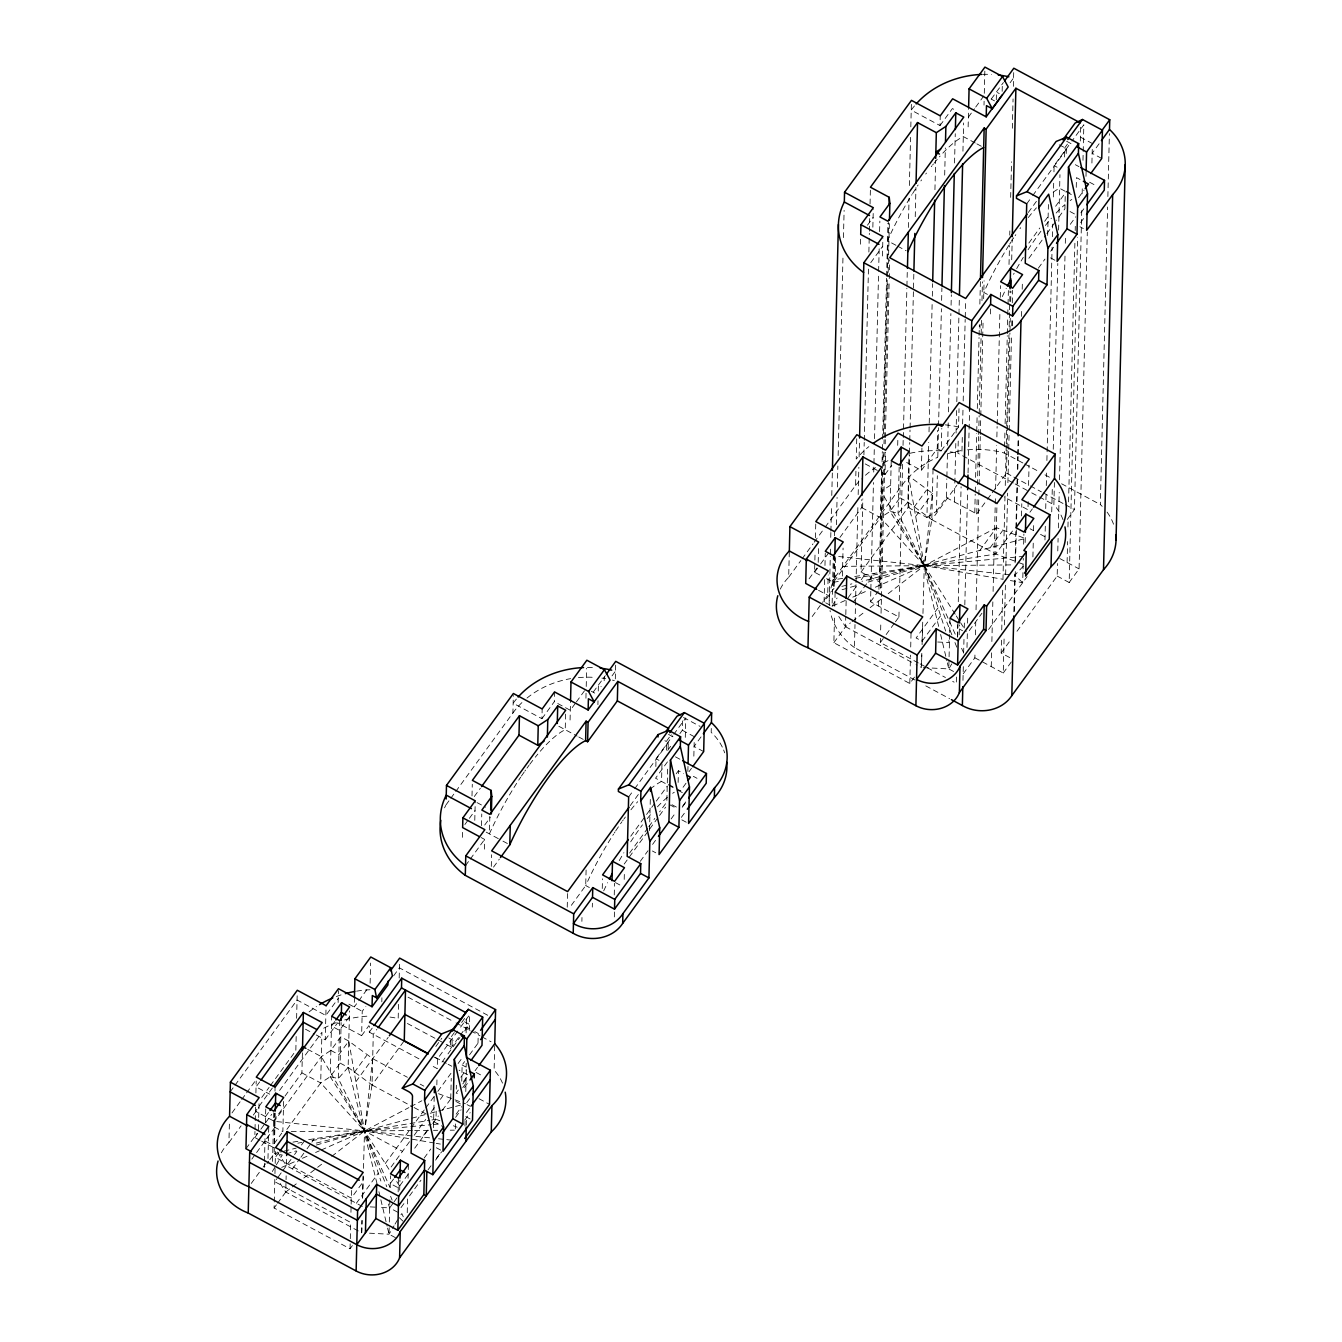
<?xml version="1.0" encoding="UTF-8"?>
<svg xmlns="http://www.w3.org/2000/svg" width="1342" height="1342" viewBox="0 0 1342 1342"><rect width="100%" height="100%" fill="white"/><g stroke="black" fill="none" stroke-linecap="round" stroke-linejoin="round"><path stroke-width="0.75" stroke-dasharray="5 3.75" d="M221.346 1152.812A52.791 45.158 1.4 0 1 228.928 1142.562L229.415 1122.315M259.945 1140.281L254.812 1137.53L254.963 1131.457M255.014 1129.427L255.567 1107.167M255.903 1092.958L256.205 1081.015M258.385 1129.679L258.637 1119.53M258.687 1117.5L259.073 1101.497M264.424 1163.195L264.324 1167.238L268.719 1161.182M264.475 1161.166L265.112 1134.846M265.414 1122.667L265.8 1106.831M267.981 1158.498L268.769 1126.424M272.56 1161.417L273.785 1111.126M269.826 1159.673L274.238 1153.634L274.456 1113.189M274.993 1091.113L275.076 1087.205M274.473 1143.518L275.227 1113.122M352.392 1245.577L350.061 1248.781L274.103 1208.001L274.909 1175.609M274.959 1173.579L275.144 1165.46M275.194 1163.43L275.496 1151.503M283.598 1101.413L282.86 1131.608L274.875 1127.33L274.254 1121.308L321.325 1056.64L330.87 1050.417L340.784 1036.796L348.786 1041.09L372.69 1058.653L407.398 1077.291M277.609 1203.204L285.762 1192.015L286.148 1175.827M362.34 1206.475L286.4 1165.695L286.601 1157.576M296.179 1036.51L295.827 1050.669L270.279 1085.745M296.616 1018.276L297.203 994.154M285.007 1096.078L301.9 1072.862L302.453 1050.601M286.886 1129.377L320.688 1082.944L321.929 1032.283L276.049 1095.29M316.259 1034.984L325.25 1039.815L326.089 1005.712M409.511 1141.707L389.163 1169.654L330.233 1076.72L331.709 1016.313M338.134 1002.508L338.419 990.648M339.711 1020.608L338.285 1078.565L364.521 1130.954L389.952 1187.284M301.9 1072.862L320.688 1082.944L330.233 1076.72L340.147 1063.099L341.136 1022.587M377.018 1183.594L348.132 1067.393L349.524 1010.895M354.456 997.291L354.221 1007.02L367.641 988.601M350.061 1248.781L350.245 1240.679M350.296 1238.666L350.698 1222.478L274.758 1181.698L277.089 1178.494M350.95 1212.329L351.101 1206.24M351.151 1204.21L351.537 1188.375M325.25 1039.815L337.63 1022.805L361.619 1035.672L362.223 1011.314L365.88 1006.299M280.159 1183.476L285.762 1192.015L361.703 1232.778L362.005 1220.65M362.541 1198.356L363.128 1174.334M370.124 983.233L370.627 963.053M418.956 1058.821L369.285 1032.149L369.419 1026.311M363.481 1168.362L364.521 1130.954L372.036 1084.957L373.277 1034.296L376.867 1029.381M381.816 1001.837L381.916 997.777M395.42 1237.643L389.029 1234.204L389.281 1224.089M389.314 1222.059L389.868 1199.782M390.17 1187.603L390.455 1175.743M398.524 1004.353L398.188 1018.528A96.691 82.701 1.4 0 0 388.677 1016.884M399.178 978.016L399.564 962.013M398.155 1191.897L398.49 1178.091M399.681 1190.22L399.933 1180.071M407.23 1212.732L407.582 1198.574L420.969 1180.188M408.069 1178.276L408.404 1164.47M433.449 1127.699L434.254 1094.787M436.2 1111.21L435.999 1119.295L439.84 1120.738M436.838 1084.873L436.989 1078.783M457.756 1031.042L437.475 1058.888L437.24 1068.635L431.721 1065.682M450.744 1098.695L451.248 1078.331M452.036 1045.77L452.137 1041.694A4.697 2.097 36.1 0 0 450.191 1038.507M455.307 1128.941L455.441 1123.153M456.28 1089.117L456.364 1085.225M462.386 837.341L462.587 829.541M461.749 1081.216L462.134 1064.978L464.6 1061.589M466.11 1032.854L466.53 1015.81M471.998 795.957L472.283 784.265M466.144 1067.125L466.228 1063.216M464.953 1126.022L465.154 1117.92M465.791 1091.583L466.328 1069.658L460.826 1077.223M466.295 1125.133L466.496 1117.014M469.297 1030.488L469.683 1014.653L458.947 1029.398M474.783 820.331L475.253 800.838M481.493 825.665L481.778 813.973M478.004 1043.187L478.238 1033.441L474.816 1031.612M484.378 849.15L484.613 839.404L480.956 837.442M489.83 816.322L489.394 833.852A105.85 27.914 -61.8 0 1 520.73 777.119M491.289 866.429L491.575 854.737M494.695 1045.754L494.108 1070.027A56.414 48.262 1.4 0 1 502.512 1083.128M455.743 791.512L512.912 712.988L513.332 695.458M516.385 699.065A88.807 75.957 1.4 0 0 513.147 703.242L541.933 718.691L542.168 708.962M541.933 718.691L554.313 701.681L554.548 691.935M565.603 714.129L565.217 729.712A105.85 27.914 -61.8 0 0 535.273 757.223M570.065 720.017L570.551 700.524M567.23 907.209L567.565 893.571M585.934 698.226L586.068 692.388M586.219 686.467L586.655 668.299M581.891 921.384L581.975 917.492M586.102 869.985L585.716 885.569L569.461 907.913M592.292 907.091L592.392 903.2M597.911 704.667L598.012 700.776M598.247 691.029L598.398 685.175L601.199 686.685M604.168 680.713L604.269 676.989M602.256 888.538L602.491 878.792M615.307 678.901L615.693 663.3M614.25 894.963L614.535 883.271M614.334 916.955L614.468 911.101M624.198 879.413L624.399 871.612M649.545 830.648L650.35 797.651M655.835 766.534L656.037 758.733L672.678 735.869M661.975 763.9L661.556 781.43A105.85 27.914 -61.8 0 0 652.279 787.469M666.521 750.161L666.739 740.834L671.621 734.124M667.628 769.167L666.84 801.929L659.627 811.826M668.131 748.685L668.282 742.529L664.86 740.7M678.129 782.436L678.415 770.744L683.548 773.512M679.891 733.604L682.323 730.249L682.558 720.906M685.292 737.379L685.762 717.903L673.869 734.225M687.859 771.415L688.06 763.615M693.848 756.167L694.183 742.529M711.294 728.454L711.193 732.346A58.478 50.006 1.4 0 1 722.902 748.35M780.289 589.121A52.791 45.158 1.4 0 1 788.677 577.278L789.331 550.975M819.71 574.997L814.577 572.246L814.829 562.113M814.879 560.084L815.03 554.011M815.416 537.79L815.819 521.585M818.201 562.365L818.553 548.157M824.625 579.66L824.072 601.954L833.986 588.35M824.978 565.485L825.263 553.323M824.122 600.159L827.695 595.244L828.199 574.946M829.222 600.243L830.295 556.242M830.346 554.145L830.497 547.855M830.748 537.387L830.866 532.556M830.899 531.096L831.537 505.313M831.772 495.483L832.342 472.418M845.242 600.461L832.074 606.248L833.315 555.588M833.785 586.337L834.003 556.024L1010.66 574.795M834.506 535.726L834.607 531.667M834.036 586.32L834.791 555.957M829.373 605.41A70.27 60.105 1.4 0 1 835.143 577.094L835.663 556.142M836.435 524.705L837.089 497.463M837.358 486.995L837.861 466.026M838.129 455.559L843.044 254.393M843.447 237.618L844.118 210.375M914.472 677.106L909.809 683.497L833.868 642.717L834.573 614.351M834.758 606.248L835.11 592.057M842.39 576.087L843.078 548.073M833.868 642.717L845.527 626.731L845.762 616.615M845.812 614.586L846.165 600.428L856.599 586.102M860.474 244.21L860.608 238.373M825.179 527.154L855.592 485.385L855.928 471.227M856.733 438.784L856.23 459.081A96.691 82.701 1.4 0 1 868.861 446.634M914.808 679.975L854.435 647.565L855.005 624.516M855.055 622.42L855.978 584.709M856.028 582.613L857.924 505.078M858.175 494.594L858.846 467.352M859.098 456.884L859.517 440.109M839.941 537.421L861.665 507.578L861.866 499.476M883.791 452.22L880.453 588.165L879.832 582.16L861.044 572.061L862.839 498.855M863.913 454.938L864.214 442.39M864.265 440.293L868.459 268.803M868.878 252.061L869.331 233.24M869.381 231.143L869.683 218.595M870.052 203.967L870.404 189.323M872.854 227.201L873.29 209.654M895.449 621.799L898.922 617.018L870.555 601.786L870.807 591.319M870.857 589.239L873.457 482.566M873.726 472.099L874.33 447.003M874.531 438.649L878.574 273.416M878.624 271.319L879.245 246.223M879.597 231.579L879.849 221.128M882.449 256.02L882.885 238.473M826.538 578.67L833.365 582.327L880.453 517.677L881.694 467.016M878.54 606.064L878.742 597.727M878.943 589.373L881.862 470.371M882.063 462.017L882.315 451.583M882.365 449.486L882.566 441.149M882.617 439.052L886.559 278.297M886.609 276.217L887.901 223.191M879.832 582.16L883.002 452.472M883.472 433.651L887.247 278.884M887.297 276.788L888.622 222.42M883.992 443.85L884.093 439.673M884.143 437.576L887.968 280.713M888.186 272.359L889.411 222.151M918.314 662.931L880.335 642.55L880.453 638.356M880.654 629.985L880.855 621.631M881.057 613.26L881.409 598.616M881.459 596.536L884.999 452.22M885.2 443.85L885.301 439.673M885.351 437.576L889.192 280.713M889.243 278.616L889.696 259.794M881.409 472.602L885.015 474.531L885.552 452.204M955.185 614.217L889.998 511.436L891.239 460.776M897.697 445.343L897.899 437.224M899.174 467.066L898.05 513.281L924.286 565.67L955.655 635.135M861.665 507.578L880.453 517.677L889.998 511.436L899.912 497.815L900.7 465.389M898.922 617.018L899.123 608.664M899.341 600.31L902.562 464.248M903.032 445.393L903.183 439.102M903.317 437.475L906.873 288.228M906.924 286.131L907.326 269.373M908.349 227.469L909.071 198.13M909.373 185.548L910.564 137.354M910.815 126.869L911.419 102.328M938.695 626.412L907.897 502.109L909.088 453.479M861.044 572.061L908.131 507.41L909.406 455.123M909.457 453.026L909.725 442.575M909.775 440.478L910.027 430.01M910.077 427.93L913.852 273.164M915.244 216.683L915.949 187.41M909.809 683.497L910.513 655.131M910.715 647.029L911.05 632.837M906.622 462.47L921.384 470.388L921.92 448.06M921.518 665.481L921.803 653.336M938.058 607.842L916.116 637.97L922.105 641.191L922.508 624.953M908.131 507.41L926.919 517.492L928.748 442.34M929.016 431.889L932.12 304.55M932.321 296.196L932.64 283.665M934.938 189.725L935.642 160.486M914.456 105.934A88.807 75.957 1.4 0 0 911.218 110.111L940.004 125.561L940.239 115.831M922.961 613.479L924.286 565.67L931.801 519.673L933.042 469.012M921.384 470.388L937.236 448.614L937.689 430.346M926.919 517.492L936.464 511.252L937.337 475.756M937.79 456.968L938.511 427.746M938.561 425.666L941.413 308.744M941.614 300.39L941.916 287.876M944.684 175.131L945.338 147.989M937.236 448.614L941.245 450.761L941.782 428.433M936.464 511.252L946.378 497.647L946.831 478.826M946.882 476.729L947.452 453.713M947.653 445.359L948.274 420.264M948.475 411.893L950.874 313.592M951.075 305.221L951.327 294.77M954.548 163.003L955.269 133.714M953.575 671.486L948.794 668.92L949.029 658.805M949.079 656.775L949.633 634.498M949.683 632.468L950.019 618.259M954.363 501.942L954.783 485.234M954.833 483.137L955.806 443.481M956.058 433.047L956.611 410.082M956.812 401.728L958.909 316.125M958.96 314.045L959.312 299.434M962.935 151.193L963.64 122.944M1013.277 482.952L957.936 453.244L958.289 439.069M941.245 450.761L958.591 426.941L959.027 408.673M968.136 126.869L968.622 107.394M956.443 677.039L956.292 683.313L952.669 681.384M957.416 637.299L957.718 624.751M958.272 601.753L961.09 486.71M961.962 451.164L962.365 434.422M962.617 423.971L962.986 409.327M963.187 400.973L965.183 319.396M965.233 317.299L965.636 300.574M957.668 636.729L958.02 622.554M959.194 634.783L959.446 624.936M962.969 680.377L963.338 665.699M963.64 653.135L963.992 638.457M964.261 627.989L964.462 619.601M964.814 604.94L967.582 491.776M968.052 472.921L969.578 410.048M966.995 647.465L967.33 633.29L981.941 613.227M967.582 623.141L967.783 615.022M984.005 105.095L984.105 101.204M984.29 93.336L984.827 71.143M974.762 512.879L975.215 494.091M975.265 491.994L975.416 485.737M975.617 477.383L976.691 433.55M976.741 431.453L977.093 416.842M977.312 408.488L979.039 337.513M979.09 335.416L979.341 324.982M979.861 304.114L980.415 281.149M979.962 328.253L980.063 324.361M946.378 497.647L976.758 513.952L977.161 497.228M977.462 484.663L978.637 436.569M978.704 434.473L979.157 415.651M979.207 413.554L981.103 336.171M981.153 334.091L981.505 319.446M981.975 300.625L982.428 281.803M963.254 673.751L974.862 657.798L975.03 651.524M975.433 634.833L975.735 622.302M976.037 609.771L978.804 497.043M978.855 494.946L979.056 486.609M979.106 484.512L980.281 436.502M980.331 434.405L980.734 417.714M980.784 415.617L983.132 319.581M983.652 298.712L984.089 280.746M990.379 313.961L990.513 308.123M996.284 99.845L996.469 92.044L999.27 93.554M1002.155 91.323L1002.34 83.858M991.252 666.588L991.621 651.977M991.872 641.543L992.845 601.87M993.097 591.436L995.194 505.833M995.244 503.753L995.395 497.496M995.596 489.142L996.67 445.292M996.871 436.938L997.123 426.504M997.173 424.424L999.874 313.776M1000.276 297.354L1000.562 285.661M1022.688 564.059L995.764 554.011L996.989 503.351M1022.856 462.973L1004.403 453.059L1004.521 448.865M1004.571 446.769L1004.923 432.107M1005.124 423.72L1007.272 335.718M1007.322 333.621L1007.741 316.863M1007.792 314.766L1007.993 306.379M1008.043 304.282L1008.412 289.62M1009.016 264.475L1009.486 245.603M1009.738 235.135L1009.838 230.941M1010.66 197.408L1011.533 161.795M1012.354 128.262L1013.059 98.922M1013.378 86.358L1013.764 70.17M1009.738 657.58L1001.166 652.984L1001.535 638.322M1001.736 629.952L1002.709 590.195M1002.96 579.727L1005.007 496.003M1005.259 485.536L1006.232 445.779M1006.282 443.682L1008.949 334.846M1009.15 326.475L1009.503 311.83M1009.553 309.734L1009.721 303.443M1009.771 301.363L1010.023 290.895M992.224 492.715L1006.483 473.122L1007.054 450.107M1007.104 448.01L1009.922 332.984M1009.972 330.887L1010.274 318.339M1010.677 301.615L1010.929 291.147M1011.7 259.778L1012.22 238.859M974.862 657.798L1003.246 673.03L1004.118 637.484M1004.42 624.936L1005.393 585.196M1005.644 574.728L1007.641 493.168M1007.909 482.701L1008.664 451.331M1008.714 449.235L1009.134 432.51M1009.184 430.413L1011.533 334.208M1011.734 325.838L1011.885 319.564M1012.304 302.839L1012.606 290.291M1012.354 325.77L1012.539 317.97M1013.864 611.801L1014.787 574.091M1015.089 562.835L1017.102 479.782M1017.353 469.314L1017.655 456.733M1017.706 454.636L1018.125 437.878M1014.334 611.315L1015.307 571.575M1015.558 561.124L1016.33 529.755M1016.38 527.658L1017.555 479.547M1017.806 469.096L1018.125 456.548M1018.175 454.452L1018.578 437.727M1021.547 316.41L1021.748 308.056M1022.201 289.218L1022.419 280.864M1021.514 515.932L1021.799 503.753M1010.392 580.566L1022.688 582.68L1023.292 558.406M1023.644 544.198L1023.879 534.049M1025.154 542.52L1025.355 534.418M1028.173 501.673L1027.972 509.775L1004.219 497.026M1028.559 485.452L1029.062 465.188M1032.904 556.913L1033.256 542.722M1033.541 530.576L1033.743 522.457M1047.666 235.454L1048.421 204.521M1044.965 539.987L1045.317 525.343M1045.72 508.601L1046.089 493.973M1046.29 485.603L1046.592 473.055M1046.894 460.507L1052.111 247.163M1052.363 236.712L1052.682 224.164M1053.336 196.972L1053.755 180.247M1053.956 171.877L1054.107 165.603L1070.765 142.738M1051.725 511.906L1052.329 486.844M1053.252 449.268L1057.798 263.468M1058.603 230.052L1059.962 174.661M1062.981 519.622A56.414 48.262 1.4 0 0 1053.873 504.743L1054.409 482.483M1064.592 157.031L1064.827 147.687L1068.484 142.671M1065.213 196.502L1064.911 208.798L1056.506 220.34M1066.253 153.491L1066.353 149.398L1062.931 147.57M1017.001 631.243L1057.177 576.07L1057.479 563.506M1057.781 550.958L1058.1 538.394M1058.352 527.926L1059.224 492.346M1059.526 479.799L1064.994 255.836M1065.313 243.288L1065.514 234.917M1067.091 562.449L1067.595 541.581M1067.947 526.97L1068.165 518.616M1068.567 501.908L1074.942 240.939M1075.194 230.505L1075.294 226.328M1076.25 187.36L1076.485 177.614L1081.635 180.382M1057.177 576.07L1069.171 582.512L1077.592 237.417M1080.31 141.011L1080.679 125.913M1067.309 519.404L1074.439 509.591L1081.803 208.429M1082.155 193.785L1082.357 185.414M1082.977 160.319L1083.85 124.756L1071.956 141.095M1085.997 176.339L1086.131 170.484M1069.171 582.512L1079.069 568.891L1087.305 232.166M1091.918 163.036L1092.254 149.398M1102.185 506.353A58.478 50.006 1.4 0 0 1100.339 504.575L1107.603 207.004M1107.871 196.536L1109.398 133.663M361.703 1232.778L362.055 1220.314M362.675 1197.45L363.246 1176.682M921.803 655.03L921.468 667.494L916.032 664.592M922.088 644.646L922.726 621.782M372.69 1058.653L364.521 1130.954L380.876 1181.027M951.881 634.85L924.286 565.67L932.438 493.37L908.551 475.806L924.286 565.67L945.657 631.092M369.503 1233.181L389.029 1234.204L394.028 1225.816M395.018 1224.139L398.02 1219.09M923.413 667.611L948.794 668.92L951.78 663.887M272.309 1171.532L275.311 1166.584M276.301 1164.923L282.29 1155.009L274.238 1153.634L282.072 1151.654M832.074 606.248L837.072 597.995M230.153 1091.885L233.81 1086.886M235.018 1085.208L297.068 1000.008L325.838 1015.458L338.234 998.448M867.469 225.188L873.088 217.454M940.004 125.561L952.401 108.551L955.94 110.463M445.997 804.881L449.654 799.866M450.862 798.188L454.519 793.172M231.998 1112.904L240.52 1101.212M241.728 1099.534L245.385 1094.535M246.593 1092.858L256.322 1079.488M259.677 1081.887L256.054 1086.869L269.725 1094.2M968.387 117.14L974.477 108.752M975.701 107.075L984.24 95.349M474.313 796.527L480.352 788.24M228.928 1142.562L241.09 1125.854M261.757 1097.454L269.071 1087.423M870.757 262.646L882.684 246.274M991.352 98.922L1003.413 82.516M272.359 1088.01L255.466 1111.226L274.254 1121.308L430.329 1137.899M253.303 1115.085L258.939 1107.351M464.886 824.508L468.257 819.861M469.381 818.318L475.018 810.585M1010.107 82.734L1013.579 77.97A88.807 75.957 1.4 0 0 1011.7 77.467M265.548 1116.578L268.853 1112.048M334.779 1021.514L331.474 1026.06L339.459 1030.354L349.373 1016.733M245.955 1148.718L257.211 1133.252M254.812 1137.53L259.643 1130.887M260.851 1129.243L264.475 1124.261M265.682 1122.6L271.721 1114.313M484.714 825.028L490.216 817.463M575.181 703.56L570.3 710.27L554.313 701.681M576.406 701.883L586.169 688.48M273.55 1120.872L283.464 1107.251M274.875 1127.33L264.961 1140.935L272.963 1145.229M251.843 1159.085L255.416 1154.187M256.607 1152.543L268.534 1136.171M465.54 865.607L469.113 860.692M470.304 859.065L484.613 839.404M593.281 692.053L605.326 675.647M393.642 975.802L399.413 967.867L487.968 1015.408M612.036 675.865L615.508 671.101A88.807 75.957 1.4 0 0 613.63 670.597M274.053 1143.719L281.77 1133.134M251.239 1183.443L261.975 1168.714M263.166 1167.07L265.548 1163.799M361.619 1035.672L368.933 1025.623M278.851 1152.543L275.345 1157.341L351.285 1198.121L362.944 1182.117M369.285 1032.149L372.858 1027.234M493.52 867.133L499.325 859.148M278.247 1176.9L281.736 1172.103M282.91 1170.492L293.361 1156.15M294.519 1154.556L296.834 1151.386M301.464 1145.011L304.936 1140.247M354.271 1072.476L366.685 1055.433M292.405 1168.916L299.719 1158.867M300.927 1157.207L305.808 1150.497M307.033 1148.819L310.69 1143.803M311.914 1142.126L314.347 1138.771M355.898 1081.719L388.19 1037.349M274.103 1208.001L276.435 1204.797M340.147 1063.099L348.132 1067.393L372.036 1084.957L404.261 1040.721M1026.714 203.85L1031.512 197.257M1032.719 195.596L1066.353 149.398M1028.307 212.489L1036.863 200.73M435.798 1046.525L441.803 1038.272M1099.098 143.779L1092.153 153.307L1101.748 158.457M1028.844 243.07L1039.798 228.023M1044.663 221.329L1049.528 214.636M1055.617 206.282L1066.571 191.235L1071.721 193.986M454.317 1032.568L450.66 1037.584L450.392 1048.79L458.93 1037.064M461.648 1022.503L465.305 1017.488M628.643 796.98L633.441 790.388M634.649 788.727L668.282 742.529M788.677 577.278L800.838 560.57M802.063 558.893L813.017 543.862M814.225 542.185L823.954 528.815M460.155 1035.387L466.244 1027.016L473.105 1030.69M667.695 750.363L671.352 745.33M442.004 1062.092L446.785 1055.533M447.976 1053.889L459.903 1037.5M464.668 1030.958L469.448 1024.399L463.929 1021.447M630.237 805.619L638.792 793.86M1028.861 258.301L1045.686 235.202M1046.894 233.542L1055.298 222M667.444 761.887L655.55 778.226L667.008 784.365M1078.565 197.677L1084.084 190.111M809.092 578.788L816.976 567.968M885.015 474.531L891.776 465.255M814.577 572.246L819.408 565.619M820.616 563.959L829.071 552.35M356.351 1203.254L378.293 1173.109M385.271 1163.548L424.642 1109.465M425.85 1107.821L434.238 1096.297M437.827 1091.365L450.962 1073.332M458.108 1063.501L462.889 1056.942M1038.356 268.182L1044.965 259.107M1050.669 251.273L1055.332 244.865M1070.295 224.315L1075.798 216.75M1080.864 212.841L1085.594 206.349M469.515 1054.846L479.362 1041.325M701.027 736.909L694.082 746.437L703.678 751.587M630.757 836.2L645.368 816.137M646.592 814.46L655.114 802.751M656.322 801.09L667.293 786.043M676.217 773.78L678.415 770.744M414.192 1135.282L425.716 1119.446M431.352 1111.713L435.865 1105.506M440.377 1099.316L442.625 1096.213M1080.629 222.587L1084.168 217.723M423.686 1135.215L428.098 1129.176M414.712 1148.198L427.913 1130.048M432.728 1123.439L438.381 1116.024M442.34 1110.237L451.499 1098.008M463.443 1081.618L468.207 1075.059L459.065 1070.161M629.583 853.076L647.616 828.333M648.807 826.672L654.812 818.435M689.033 771.684L691.482 768.329M393.575 1178.997L390.27 1183.543L398.255 1187.838L408.169 1174.216M458.377 1089.989L456.179 1093.009L459.383 1094.736M462.789 1083.933L466.093 1079.404M624.198 864.047L648.555 830.597M649.763 828.937L658.285 817.228M659.509 815.55L665.598 807.196M462.772 1087.641L467.687 1080.88M475.068 1070.748L477.534 1067.376M835.143 577.094L902.059 485.2A88.807 75.957 1.4 0 1 937.655 457.337M464.416 1087.557L468.811 1081.518M685.997 783.242L680.495 790.807L675.361 788.039M812.195 616.532L822.931 601.786M424.189 1158.062L430.799 1148.987M456.129 1114.196L461.631 1106.647M640.285 861.312L647.985 850.727M652.581 844.403L657.245 837.995M671.117 818.956L675.512 812.9M392.971 1203.355L389.666 1207.901L379.903 1207.397M394.078 1201.845L398.473 1195.789M455.575 1117.366L461.094 1109.8M466.697 1102.738L471.428 1096.246M682.793 805.972L686.332 801.107M682.222 807.263L686.634 801.208M466.462 1112.484L470.019 1107.603M681.367 817.345L686.097 810.853M428.048 1169.821L431.654 1164.873M436.469 1158.263L441.266 1151.671M400.973 1207.649L405.368 1201.593M435.58 1160.125L441.669 1151.755M464.684 1120.151L470.186 1112.585M861.228 579.727L864.701 574.963M914.036 507.192L926.45 490.149M853.378 601.971L874.112 573.504M915.663 516.435L932.438 493.37M870.555 601.786L878.255 591.185M899.912 497.815L907.897 502.109L931.801 519.673L956.863 485.267M880.335 642.55L884.982 636.158M886.156 634.565L894.275 623.393M976.758 513.952L986.269 500.885M987.46 499.258L991.033 494.342M979.61 550.774L996.401 527.708L1025.254 538.477L861.95 581.321M922.105 641.191L940.641 615.743M989.977 547.972L1002.39 530.929M854.703 576.523L995.764 554.011L1013.646 529.436M1029.918 512.225L1032.384 508.853M988.601 629.499L1027.1 576.641M1001.166 652.984L1009.687 641.275M1003.246 673.03L1012.053 660.935M348.132 1067.393L338.285 1078.565L330.233 1076.72M907.897 502.109L898.05 513.281L889.998 511.436M1023.208 566.274L1014.787 575.232L1022.688 582.68M838.8 616.481L845.527 626.731L850.442 622.906M852.086 621.631L863.577 612.74M870.136 607.641L881.61 598.75M888.186 593.65L924.286 565.67L996.401 527.708M285.762 1192.015L290.677 1188.19M292.321 1186.915L297.236 1183.107M303.812 1178.024L321.862 1164.034M331.709 1156.401L364.521 1130.954L408.891 1107.603M890.635 485.133L881.09 491.357L924.286 565.67L1002.189 579.14M410.753 1106.63L421.841 1100.775M852.774 597.14L867.821 590.514M875.353 587.209L924.286 565.67L1023.342 556.376M281.719 1167.389L294.888 1161.602M302.42 1158.28L308.073 1155.797M315.588 1152.493L319.362 1150.832M321.241 1150.01L364.521 1130.954L425.028 1114.648M842.055 589.725L856.095 585.632M868.123 582.109L924.286 565.67L1014.166 564.881M286.299 1153.835L296.33 1150.899M316.393 1145.045L364.521 1130.954L429.859 1120.302M430.228 1113.256L461.581 1104.818M841.837 586.37L851.885 583.854M284.085 1151.151L296.146 1148.131M316.259 1143.082L364.521 1130.954L431.302 1124.697M833.365 582.327L839.421 581.22M855.592 578.268L924.286 565.67L880.453 517.677M297.857 1143.166L301.883 1142.428M311.998 1140.583L364.521 1130.954L412.598 1130.534M431.906 1119.966L435.999 1119.295L430.514 1116.359M842.709 578.385L832.711 579.945L836.083 585.062M292.942 1142.109L300.944 1140.868M308.694 1139.66L364.521 1130.954L434.238 1143.015M433.315 1124.495L439.371 1123.942M842.625 566.341L924.286 565.67M414.678 1130.518L431.403 1130.367M433.5 1130.35L437.677 1130.299M450.224 1130.199L454.401 1130.149M291.248 1131.541L364.521 1130.954L402.483 1151.352M937.722 642.013L949.431 642.617L948.173 638.775M370.157 1206.877L377.958 1207.297M438.566 1138.771L444.739 1139.425M446.785 1139.643L452.959 1140.281M436.284 1143.367L440.377 1144.072M438.566 1093.713L465.489 1103.761M453.311 1125.753L457.152 1127.196M1059.241 144.869L1064.827 147.687M1080.411 137.119L1092.405 143.56M991.101 99.04L994.523 100.868M1066.605 141.245L1073.868 145.154M1075.345 164.697L1078.934 166.626M1089.57 182.21L1096.917 186.152M1054.107 165.603L1057.11 167.213M975.198 142.973L963.304 136.582A105.85 27.914 -61.8 0 0 940.792 155.353M976.892 143.879L983.686 147.536M1065.095 191.235L1059.626 188.299A105.85 27.914 -61.8 0 0 1051.524 193.433M1066.907 192.225L1072.375 195.144M1070.044 211.55L1076.905 215.24M1079.941 226.731L1083.296 228.543M1050.501 257.865L1055.483 260.549M895.97 245.284L887.465 240.721A105.85 27.914 -61.8 0 1 911.956 194.624M897.664 246.19L906.152 250.753M987.444 294.401L983.803 292.439A105.85 27.914 -61.8 0 1 1008.949 245.25M1024.701 463.963L1037.618 470.891M1044.999 474.85L1050.534 477.819M1061.606 483.774L1100.339 504.575M1006.483 473.122L1012.002 476.075M1013.831 477.064L1028.526 484.948M1030.371 485.938L1041.375 491.843M1043.22 492.833L1063.418 503.686M1065.263 504.676L1074.439 509.591M1015.122 483.942L1029.884 491.877M1031.73 492.866L1053.873 504.743M1030.052 528.748L1033.541 530.627M1040.536 534.368L1047.532 538.125M1059.794 558.54L1079.069 568.891M865.221 463.913L879.614 471.629M931.801 519.673L995.764 554.011M959.345 628.995L962.533 630.723M818.536 590.312L827.695 595.244M825.682 602.81L830.48 605.393M920.126 663.904L925.544 666.806M927.356 667.779L945.439 677.492M845.527 626.731L914.237 663.619M925.779 685.879L949.566 698.645M683.514 717.5L700.121 726.408M682.323 730.249L694.317 736.691M591.302 691.247L594.724 693.093M668.517 734.376L675.798 738.285M675.462 756.854L680.864 759.757M693.328 776.33L697.018 778.293M656.037 758.733L659.023 760.344M668.501 784.365L673.65 787.117M558.826 726.274L577.11 736.104M578.805 737.01L585.615 740.667M668.836 785.355L674.305 788.274M677.945 790.237L683.078 793.005M671.973 804.697L678.817 808.37M669.742 804.764L676.586 808.454M681.87 819.878L686.903 822.579M652.413 850.996L655.752 852.791M477.031 802.6L485.569 807.179M615.458 882.6L620.591 885.368M486.19 832.141L501.287 840.243M502.982 841.149L509.775 844.806M589.373 887.532L585.716 885.569A105.85 27.914 -61.8 0 1 613.613 834.07M408.052 997.173L454.166 1021.933M456.012 1022.923L468.928 1029.851M470.774 1030.857L480 1035.806M481.845 1036.796L491.055 1041.744M448.748 1037.97L456.062 1041.878M407.398 1023.476L444.303 1043.288M446.148 1044.277L451.684 1047.246M348.886 1004.168L362.223 1011.314M462.134 1064.978L465.64 1066.856M476.125 1072.476L483.12 1076.234M435.311 1057.395L446.282 1063.283M448.111 1064.273L451.768 1066.236M433.802 1056.926L437.475 1058.888M479.027 1098.712L489.528 1104.349M467.1 1104.617L470.287 1106.328M455.894 1101.447L462.738 1105.12M420.197 1084.168L423.854 1086.131M305.456 1029.197L314.464 1034.028M465.775 1116.628L472.501 1120.235M330.87 1050.417L338.872 1054.695L348.786 1041.09L364.521 1130.954L386.748 1186.68M307.67 1049.31L321.325 1056.64L364.521 1130.954L320.688 1082.944M372.036 1084.957L412.246 1106.546M414.074 1107.536L428.685 1115.37M433.6 1121.61L443.598 1126.978M436.335 1147.762L441.333 1150.429M397.668 1212.195L389.666 1207.901L388.408 1204.059M261.656 1141.186L273.6 1147.611M402.969 1221.153L399.01 1217.412L401.828 1213.571L403.523 1217.328M277.442 1152.057L286.4 1165.695M956.292 615.961L959.614 621.161M960.704 622.889L966.24 631.562M396.746 1181.564L401.073 1188.375M961.577 648.287L963.288 652.061M954.95 642.533L958.003 650.216M390.589 1196.276L392.116 1200.134M940.625 634.498L946.865 660.818M947.351 662.847L948.794 668.92M378.93 1191.696L380.373 1197.769M380.86 1199.782L387.1 1226.102M387.586 1228.131L389.029 1234.204M834.003 556.024L834.64 562.046M323.724 1028.207A96.691 82.701 1.4 0 1 337.463 1022.201M344.709 1019.92A96.691 82.701 1.4 0 1 369.369 1016.062M309.096 1011.918A96.691 82.701 1.4 0 1 316.444 1006.584M336.322 996.536A96.691 82.701 1.4 0 1 341.707 994.69M356.586 991.151A96.691 82.701 1.4 0 1 370.006 989.759M855.592 485.385A96.691 82.701 1.4 0 1 861.53 478.893M865.456 475.253A96.691 82.701 1.4 0 1 875.554 467.603M883.489 462.923A96.691 82.701 1.4 0 1 888.505 460.44M910.044 453.26A96.691 82.701 1.4 0 1 946.529 451.365M950.354 451.868A96.691 82.701 1.4 0 1 957.936 453.244M945.238 424.86A96.691 82.701 1.4 0 1 958.591 426.941M982.596 74.364A88.807 75.957 1.4 0 1 991.419 74.431M947.553 453.73A88.807 75.957 1.4 0 1 962.7 450.392M967.565 449.838A88.807 75.957 1.4 0 1 1004.403 453.059M854.435 647.565A70.27 60.105 1.4 0 1 830.43 612.472M830.295 611.835A70.27 60.105 1.4 0 1 830.044 610.56M912.627 193.533A105.85 27.914 -61.8 0 1 915.361 189.222M917.425 186.052A105.85 27.914 -61.8 0 1 918.113 185.011M920.88 180.918A105.85 27.914 -61.8 0 1 921.568 179.912M925.745 174.041A105.85 27.914 -61.8 0 1 926.433 173.084M931.281 166.693A105.85 27.914 -61.8 0 1 931.969 165.821M932.656 164.949A105.85 27.914 -61.8 0 1 933.344 164.093M934.032 163.238A105.85 27.914 -61.8 0 1 938.779 157.601M939.45 156.846A105.85 27.914 -61.8 0 1 940.121 156.091M1107.083 512.107A58.478 50.006 1.4 0 1 1113.826 525.058M1009.637 244.16A105.85 27.914 -61.8 0 1 1010.996 242.013M1011.683 240.939A105.85 27.914 -61.8 0 1 1012.371 239.882M1013.059 238.826A105.85 27.914 -61.8 0 1 1013.747 237.786M1015.122 235.706A105.85 27.914 -61.8 0 1 1015.827 234.682M1019.987 228.66A105.85 27.914 -61.8 0 1 1020.675 227.687M1028.307 217.538A105.85 27.914 -61.8 0 1 1036.443 207.809M1002.323 296.582A105.85 27.914 -61.8 0 1 1006.248 288.362M1013.512 274.355A105.85 27.914 -61.8 0 1 1014.149 273.198M1016.699 268.585A105.85 27.914 -61.8 0 1 1023.309 257.345M1028.073 249.746A105.85 27.914 -61.8 0 1 1041.929 229.901M1045.384 225.473A105.85 27.914 -61.8 0 1 1051.507 218.125M1056.137 213.026A105.85 27.914 -61.8 0 1 1064.944 204.621M1070.195 200.562A105.85 27.914 -61.8 0 1 1071.839 199.438M587.461 667.427A88.807 75.957 1.4 0 1 592.376 667.511M512.912 712.988A88.807 75.957 1.4 0 1 523.565 701.044M527.003 698.058A88.807 75.957 1.4 0 1 570.669 678.633M578.419 677.609A88.807 75.957 1.4 0 1 595.076 677.425M601.887 678.113A88.807 75.957 1.4 0 1 605.762 678.716M612.438 680.109A88.807 75.957 1.4 0 1 614.334 680.595M521.417 776.079A105.85 27.914 -61.8 0 1 524.185 772.053M524.89 771.046A105.85 27.914 -61.8 0 1 525.578 770.073M526.97 768.127A105.85 27.914 -61.8 0 1 529.05 765.275M529.755 764.353A105.85 27.914 -61.8 0 1 534.586 758.079M723.623 750.01A58.478 50.006 1.4 0 1 724.68 752.845M444.571 807.85A70.27 60.105 1.4 0 1 445.712 805.468M614.3 833.013A105.85 27.914 -61.8 0 1 614.988 831.956M615.676 830.916A105.85 27.914 -61.8 0 1 618.444 826.789M620.524 823.77A105.85 27.914 -61.8 0 1 621.916 821.79M622.604 820.818A105.85 27.914 -61.8 0 1 623.292 819.845M623.996 818.888A105.85 27.914 -61.8 0 1 625.389 817.01M630.908 809.796A105.85 27.914 -61.8 0 1 637.702 801.694M603.699 890.87A105.85 27.914 -61.8 0 1 607.591 882.667M619.283 860.574A105.85 27.914 -61.8 0 1 623.896 852.69M630.69 841.82A105.85 27.914 -61.8 0 1 642.466 824.86M647.297 818.603A105.85 27.914 -61.8 0 1 652.749 812.027M657.412 806.861A105.85 27.914 -61.8 0 1 667.477 797.249M672.661 793.307A105.85 27.914 -61.8 0 1 674.305 792.233"/><path stroke-width="1.5" d="M390.405 970.82L399.664 958.121L495.584 1009.62L494.745 1043.724A56.414 48.262 1.4 0 1 491.927 1105.64L400.235 1231.553A29.356 25.112 1.4 0 1 356.771 1244.671L248.857 1186.731A52.791 45.158 1.4 0 1 229.566 1116.242L230.405 1082.155L297.303 990.262L326.089 1005.712L338.469 988.702L372.053 1006.735L387.905 984.944L388.006 981.203M230.405 1082.155L259.174 1097.605L246.777 1114.615L245.955 1148.718L251.44 1151.671M505.229 1092.187A56.414 48.262 1.4 0 1 491.273 1131.943L399.597 1257.857A29.356 25.112 1.4 0 1 356.133 1270.975L248.22 1213.034L249.696 1152.627L268.769 1126.424L246.777 1114.615M275.278 1111.092L275.714 1093.227L283.699 1097.521L273.785 1111.126L265.8 1106.831L275.714 1093.227M286.651 1155.546L287.238 1131.608L363.179 1172.388L351.537 1188.375L275.58 1147.595L287.238 1131.608M302.453 1050.601L303.376 1012.455L322.164 1022.554L275.076 1087.205L256.288 1077.123L303.376 1012.455M341.187 1020.557L341.623 1002.692L349.608 1006.986L339.711 1020.608L331.709 1016.313L341.623 1002.692M354.456 997.291L354.909 978.771L370.778 956.997L390.757 967.716L392.418 976.037L376.565 997.827L372.321 995.529L372.053 1006.735M356.133 1270.975L357.609 1210.568L376.683 1184.365L398.675 1196.175L397.836 1230.278L375.861 1218.469L376.683 1184.365M365.443 1232.761L366.282 1198.658M374.049 1025.607L401.493 987.913L401.728 978.167L466.01 1012.69M399.983 1178.041L400.419 1160.176L408.404 1164.47L398.49 1178.091L390.505 1173.797L400.419 1160.176M399.597 1257.857L400.235 1231.553M249.444 1162.373L357.375 1220.314L376.448 1194.112L398.44 1205.921L424.458 1170.174L432.845 1174.686L433.684 1140.583L424.542 1100.155L424.777 1090.409L464.433 1035.957L452.439 1029.515L441.937 1033.776L402.281 1088.228L408.555 1091.566A4.697 2.097 36.1 0 1 412.497 1096.146L411.105 1153.147L424.693 1160.444L423.854 1194.531L397.836 1230.278M426.857 1171.465L426.253 1195.823L423.854 1194.531M434.305 1092.724L434.456 1086.534L424.542 1100.155M446.148 799.027L446.483 785.389L513.382 693.495L542.168 708.962L554.548 691.935L588.132 709.968L610.107 680.142L604.437 669.675L586.857 660.23L570.987 682.004L570.551 700.524M434.456 1086.534L443.598 1126.978L442.994 1151.335L462.822 1124.11L463.409 1099.752L454.284 1059.308L464.198 1045.703L464.433 1035.957M442.34 1133.151L452.824 1118.742L454.284 1059.308M446.483 785.389L475.253 800.838L462.873 817.865L462.638 827.595L479.111 836.452M726.693 762.155A58.478 50.006 1.4 0 1 714.363 797.483L622.671 923.397A34.322 29.356 1.4 0 1 573.219 933.294L465.288 875.353L465.775 855.861L484.848 829.658L462.873 817.865M452.74 1029.381L468.291 1009.352L482.684 1017.085L466.831 1038.859L466.379 1057.379L490.367 1070.245L489.528 1104.349L464.684 1138.469M465.909 1141.371L466.244 1127.163M464.198 1045.703L473.323 1086.131L472.501 1120.235L432.845 1174.686M474.229 1077.844L474.33 1073.952L469.532 1071.369M482.684 1017.085L481.996 1045.334L471.025 1060.415M490.686 809.931L491.172 790.455L472.384 780.356L519.455 715.705L538.243 725.787L547.788 719.547L557.702 705.942L565.703 710.237L489.864 814.376L481.879 810.082L491.793 796.46L491.172 790.455M491.357 814.007L491.793 796.46M491.273 1131.943L491.927 1105.64M500.482 857.555L509.775 844.806L510.262 825.313M481.56 786.58L518.985 735.181L519.455 715.705M518.985 735.181L537.773 745.28L538.243 725.787M547.368 737.093L547.788 719.547M557.282 723.472L557.702 705.942M573.219 933.294L573.688 913.818L592.778 887.616L614.753 899.408L614.519 909.155L592.527 897.345L592.778 887.616M585.615 740.667L586.085 721.174L588.081 722.248L587.611 741.74L585.615 740.667A105.85 27.914 -61.8 0 0 509.775 844.806M588.132 709.968L588.4 698.763L594.238 701.916L588.584 691.449L570.987 682.004M612.019 880.755L612.506 861.279L624.483 867.72L614.586 881.325L602.592 874.883L628.324 839.538M587.611 741.74L617.337 700.893L617.823 681.417L680.26 714.934M606.483 674.07L615.743 661.354L711.663 712.87L711.428 722.617A58.478 50.006 1.4 0 1 714.598 787.737L688.58 823.468L689.469 786.949L680.344 746.504L680.579 736.758L668.584 730.316L658.083 734.594L618.427 789.046L618.377 791.478L628.643 796.98L627.184 856.381L640.771 863.678L640.537 873.424L614.519 909.155M622.671 923.397L622.906 913.667L648.924 877.92L649.83 841.4L640.688 800.956L640.922 791.21L680.579 736.758M650.501 791.461L650.602 787.335L640.688 800.956M658.016 737.026L658.083 734.594M650.602 787.335L659.727 827.779L659.073 854.569L678.901 827.343L679.555 800.553L670.43 760.109L680.344 746.504M658.419 836.402L668.92 821.975L670.43 760.109M688.06 763.615L688.513 745.112L704.365 723.321L684.386 712.602L677.022 716.225L666.051 731.289M704.365 723.321L703.678 751.587L692.69 766.668M682.659 760.729L706.446 773.495L706.211 783.242L687.289 809.226M714.363 797.483L714.598 787.737M808.622 621.447A52.791 45.158 1.4 0 1 789.331 550.975L789.918 526.618L856.833 434.724L885.603 450.174L897.999 433.164L921.971 446.03L937.84 424.257L941.832 426.404L959.178 402.583L1055.114 454.082L1054.51 478.44A56.414 48.262 1.4 0 1 1051.692 540.356L1051.038 566.659L959.362 692.589A29.356 25.112 1.4 0 1 915.898 705.691L807.968 647.75A52.791 45.158 1.4 0 1 777.806 595.747M789.918 526.618L818.704 542.067L806.307 559.077L805.72 583.435L816.708 589.339M807.968 647.75L809.209 597.089L828.299 570.887L806.307 559.077M832.392 470.337L838.398 224.517M834.841 553.927L835.227 537.689L843.229 541.983L833.315 555.588L825.313 551.294L835.227 537.689M863.611 272.476A70.27 60.105 1.4 0 1 844.319 202.005L844.554 192.258L911.47 100.365L940.239 115.831L952.635 98.805L986.202 116.838L1002.071 95.047M846.215 598.398L846.752 576.07L922.709 616.834L911.05 632.837L835.11 592.057L846.752 576.07M844.554 192.258L873.34 207.708L860.943 224.718L860.708 234.464L879.027 244.311M859.568 438.029L863.845 262.73L882.935 236.528L860.943 224.718M861.967 495.416L862.906 456.917L881.694 467.016L834.607 531.667L815.819 521.585L862.906 456.917M889.092 203.598L889.243 197.324L870.455 187.226L917.542 122.575L936.33 132.657L945.875 126.416L955.789 112.812L963.774 117.106L887.951 221.229L879.949 216.951L889.863 203.33L889.243 197.324M889.461 220.071L889.863 203.33M900.7 465.389L901.153 447.154L909.138 451.449L899.224 465.07L891.239 460.776L901.153 447.154M907.444 268.366L908.333 232.183M913.902 271.067L914.825 233.424M916.049 183.217L917.542 122.575M915.898 705.691L917.123 655.03L936.213 628.828L958.188 640.637L957.601 664.995L935.609 653.185L936.213 628.828M932.69 281.585L934.669 200.159M935.693 158.406L936.33 132.657M941.967 285.779L944.416 185.565M945.489 142L945.875 126.416M951.377 292.673L954.296 173.454M955.37 129.537L955.789 112.812M959.429 295.257L962.633 163.724M968.622 107.394L969.075 88.874L984.927 67.1L1002.524 76.544L1008.178 87.012L992.325 108.786L986.487 105.632L986.202 116.838M959.496 622.906L959.933 604.638L967.934 608.933L958.02 622.554L950.019 618.259L959.933 604.638M958.054 483.64L964.026 475.437L965.25 424.777L1029.213 459.115L996.989 503.351L933.042 469.012L965.25 424.777M959.362 692.589L960 666.269L986.018 630.539L986.605 606.181L1026.261 551.73L1023.862 550.455L1049.88 514.707L1021.899 499.694L1055.114 454.082M1115.89 534.955A58.478 50.006 1.4 0 1 1103.51 569.696L1011.818 695.626A34.322 29.356 1.4 0 1 962.365 705.523L962.818 686.651M967.632 489.679L968.001 475.018M969.578 410.048L971.759 320.688L990.849 294.468L1012.824 306.278L1012.589 316.024L990.614 304.215L990.849 294.468M980.465 279.052L984.156 128.044L986.152 129.117L982.529 277.609M957.601 664.995L983.619 629.247L984.223 604.907L986.605 606.181M1010.073 288.798L1010.576 268.148L1022.57 274.59L1012.656 288.195L1000.662 281.753L1026.395 246.408M1011.046 286.97L1011.197 280.696M1012.271 236.779L1015.894 88.27L1080.176 122.793M1004.571 80.939L1013.814 68.224L1109.75 119.74L1109.498 129.469A58.478 50.006 1.4 0 1 1112.669 194.607L1086.651 230.338L1087.54 193.802L1078.414 153.374L1078.649 143.628L1066.655 137.186L1056.154 141.447L1016.515 195.898L1016.448 198.348L1026.714 203.85L1025.254 263.25L1038.842 270.547L1038.607 280.293L1012.589 316.024M1011.818 695.626L1013.764 615.995M1018.175 435.781L1020.994 320.537L1047.012 284.789L1047.901 248.253L1038.758 207.825L1038.993 198.079L1078.649 143.628M1025.405 532.388L1025.858 514.12L1033.843 518.415L1023.929 532.019L1015.944 527.725L1025.858 514.12M1026.261 551.73L1025.674 576.087L1051.692 540.356M1049.88 514.707L1049.293 539.065L1024.449 573.185M1038.758 207.825L1048.672 194.204L1057.815 234.649L1057.161 261.438L1076.989 234.213L1077.643 207.423L1068.5 166.978L1078.414 153.374M1056.489 243.254L1066.991 228.845L1068.5 166.978M1086.131 170.484L1086.584 151.981L1102.436 130.191L1082.457 119.472L1075.11 123.078L1062.898 139.836M1102.436 130.191L1101.748 158.457L1090.778 173.537M1080.729 167.599L1104.516 180.365L1104.281 190.111L1086.534 214.468M1103.51 569.696L1112.669 194.607M1116.041 540.272L1125.233 164.596M612.338 873.307L611.734 874.464A105.85 27.914 -61.8 0 0 609.335 879.161M260.885 1080.226L303.141 1022.201L316.796 1029.532M992.325 108.786L986.655 98.318L1002.524 76.544M273.567 1086.349L302.554 1046.559L305.959 1048.387M984.156 128.044L889.746 257.714L965.686 298.478L1027.083 214.166M269.96 1110.522L275.462 1102.973L280.26 1105.54M335.869 1020.004L341.388 1012.438L346.186 1015.022M986.152 129.117L1015.894 88.27M588.584 691.449L604.437 669.675M376.565 997.827L374.904 989.507L390.757 967.716M586.085 721.174L491.675 850.845L567.616 891.608L629.012 807.297M401.728 978.167L369.52 1022.419L428.283 1053.973M588.081 722.248L617.823 681.417M280.008 1150.95L287.003 1141.337L359.32 1180.188M378.058 1027.754L405.502 990.061L404.261 1040.721L428.014 1053.47M389.381 1035.722L404.898 1014.418L441.451 1034.045M1016.515 195.898L1027.016 191.638L1066.655 137.186M1067.813 139.568L1082.457 119.472M1101.648 130.845L1109.75 119.74M618.427 789.046L628.928 784.768L668.584 730.316M402.281 1088.228L412.799 1083.967L452.439 1029.515M452.439 1031.142L468.291 1009.352M669.742 732.698L684.386 712.602M1101.413 140.591L1109.498 129.469M990.614 304.215L971.524 330.417A34.322 29.356 1.4 0 0 1020.994 320.537M1085.175 188.601L1088.479 184.055L1083.346 181.304M1047.901 248.253L1057.815 234.649M1077.643 207.423L1087.54 193.802M480.553 1030.27L495.584 1009.62M703.577 723.992L711.663 712.87M1012.824 306.278L1038.842 270.547M1086.785 204.722L1104.516 180.365M480.587 1039.631L495.349 1019.366M703.342 733.722L711.428 722.617M592.527 897.345L573.453 923.548A34.322 29.356 1.4 0 0 622.906 913.667M394.665 1177.488L400.168 1169.922L404.965 1172.505M478.758 1065.682L494.745 1043.724M469.918 1080.008L474.33 1073.952M688.211 780.222L690.409 777.186L686.987 775.357M649.83 841.4L659.727 827.779M679.555 800.553L689.469 786.949M356.771 1244.671L375.861 1218.469M433.684 1140.583L443.598 1126.978M463.409 1099.752L473.323 1086.131M398.675 1196.175L424.693 1160.444M472.619 1094.619L490.367 1070.245M614.753 899.408L640.771 863.678M688.698 797.853L706.446 773.495M471.193 1105.976L490.115 1079.991M1033.608 507.159L1054.51 478.44M935.609 653.185L916.536 679.388A29.356 25.112 1.4 0 0 960 666.269M958.188 640.637L984.223 604.907M940.625 149.029L935.844 152.132L939.45 154.078M537.773 745.28L544.131 741.12M969.075 88.874L986.655 98.318M1077.492 147.1L1086.584 151.981M1027.016 191.638L1038.993 198.079M1066.991 228.845L1076.989 234.213M1038.607 280.293L1047.012 284.789M844.319 202.005L869.499 215.525M863.845 262.73L971.759 320.688M964.026 475.437L1002.39 496.037M983.619 629.247L986.018 630.539M789.331 550.975L807.314 560.62M809.209 597.089L917.123 655.03M951.394 699.618L962.365 705.523M617.337 700.893L668.769 728.505M679.421 740.23L688.513 745.112M628.928 784.768L640.922 791.21M668.92 821.975L678.901 827.343M640.537 873.424L648.924 877.92M471.428 808.656L446.249 795.135A70.27 60.105 1.4 0 0 465.54 865.607M465.775 855.861L573.688 913.818M401.493 987.913L460.306 1019.484M354.909 978.771L374.904 989.507M461.43 1035.974L466.831 1038.859M412.799 1083.967L424.777 1090.409M452.824 1118.742L462.822 1124.11M230.153 1091.885L255.332 1105.405M246.542 1124.361L264.86 1134.191M229.566 1116.242L247.549 1125.904M249.696 1152.627L357.609 1210.568M248.22 1213.034A52.791 45.158 1.4 0 1 218.041 1161.031M319.547 1004.621A96.691 82.701 1.4 0 1 332.833 997.911M345.364 993.617A96.691 82.701 1.4 0 1 354.691 991.47M873.189 443.363A96.691 82.701 1.4 0 1 943.309 424.693M1064.978 526.903A56.414 48.262 1.4 0 1 1051.038 566.659M916.2 103.904A88.807 75.957 1.4 0 1 981.623 74.397M998.263 75.001A88.807 75.957 1.4 0 1 1008.865 76.796M907.863 251.675A105.85 27.914 -61.8 0 1 983.686 147.536M1007.406 286.014A105.85 27.914 -61.8 0 1 1009.805 281.334L1010.409 280.176A105.85 27.914 -61.8 0 1 1011.029 279.002M465.288 875.353A70.27 60.105 1.4 0 1 440.797 820.314M518.129 697.035A88.807 75.957 1.4 0 1 583.535 667.544M600.193 668.131A88.807 75.957 1.4 0 1 611.734 670.144"/></g></svg>
